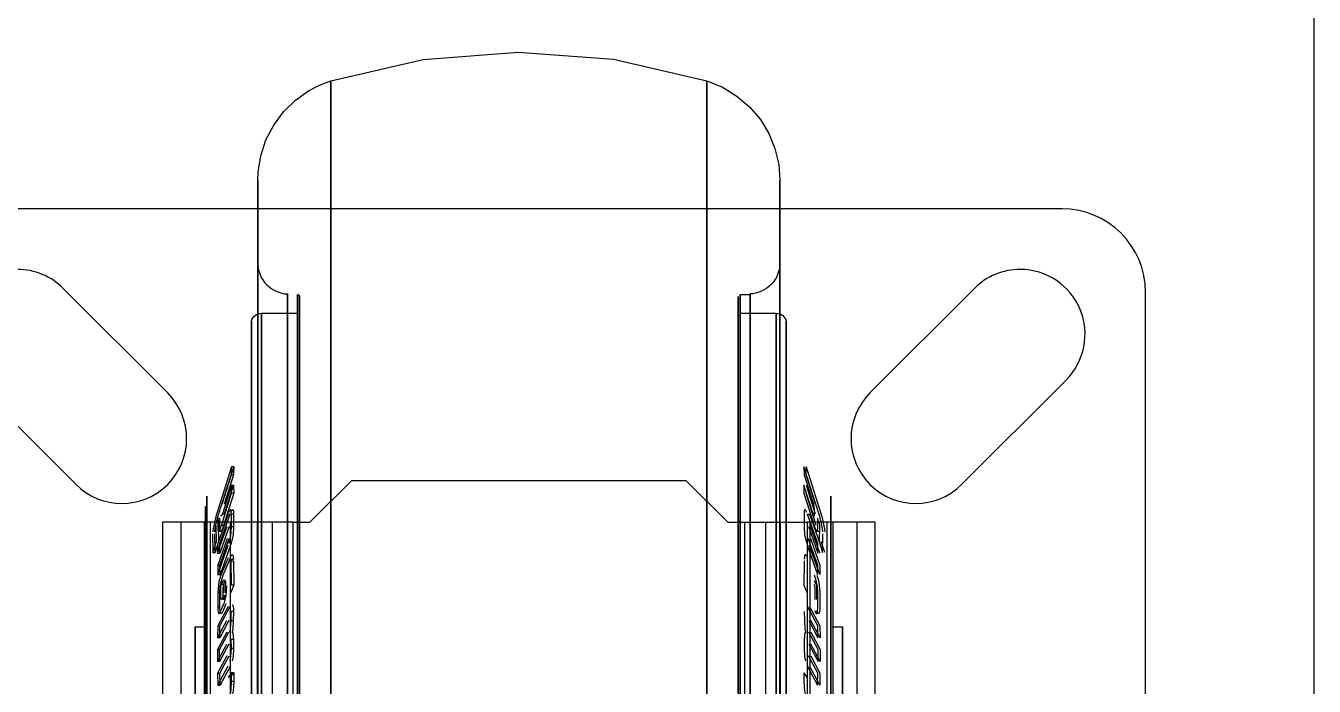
# Model space of a CAD drawing. Header units: millimetres. Extents: x 10366 to 13995, y 24552 to 29685.
# Drawn here: x 13135.8 to 13199.3, y 26820.9 to 26853.5 of the extents above; entities that cross this region are included whole.
import ezdxf

# ---------------------------------------------------------------- set-up
doc = ezdxf.new("R2010")
doc.units = ezdxf.units.MM
doc.header["$LTSCALE"] = 3
doc.layers.add('DomyÅ›lny', color=7, linetype='Continuous')

msp = doc.modelspace()

# ---------------------------------------------------------------- linework, layer by layer
at = {"layer": 'DomyÅ›lny'}
for p, q in [((13199.28, 26805.675), (13199.28, 27022.554)), ((13186.848, 26844.461), (13133.296, 26844.461)), ((13137.613, 26840.539), (13142.763, 26835.39)), ((13177.382, 26835.39), (13182.531, 26840.539)), ((13190.968, 26786.789), (13190.968, 26840.342)), ((13170.983, 26840.239), (13171.482, 26840.239)), ((13147.387, 26839.312), (13149.156, 26839.312)), ((13170.989, 26839.312), (13172.757, 26839.312)), ((13138.248, 26830.875), (13133.098, 26836.024)), ((13187.046, 26836.024), (13181.897, 26830.875)), ((13146.017, 26831.753), (13145.911, 26831.753)), ((13145.446, 26829.9), (13145.907, 26831.358)), ((13146.013, 26831.358), (13145.552, 26829.9)), ((13146.013, 26831.358), (13145.907, 26831.358)), ((13145.909, 26830.846), (13146.015, 26830.846)), ((13149.774, 26829.013), (13151.834, 26831.073)), ((13151.834, 26831.073), (13168.311, 26831.073)), ((13168.311, 26831.073), (13170.371, 26829.013)), ((13174.131, 26831.358), (13174.593, 26829.9)), ((13174.699, 26829.9), (13174.238, 26831.358)), ((13146.023, 26830.449), (13145.917, 26830.449)), ((13142.513, 26829.013), (13142.513, 26813.566)), ((13143.418, 26829.013), (13143.418, 26817.701)), ((13145.71, 26829.013), (13143.418, 26829.013)), ((13144.573, 26813.566), (13144.573, 26829.013)), ((13144.875, 26817.701), (13144.875, 26829.013)), ((13145.169, 26829.402), (13145.135, 26829.29)), ((13145.232, 26829.223), (13145.338, 26829.223)), ((13145.241, 26829.29), (13145.275, 26829.402)), ((13145.459, 26829.423), (13145.566, 26829.423)), ((13145.744, 26829.413), (13145.851, 26829.413)), ((13145.86, 26818.799), (13145.86, 26829.013)), ((13145.902, 26829.429), (13146.008, 26829.429)), ((13147.166, 26829.013), (13147.166, 26820.393)), ((13147.92, 26829.013), (13147.92, 26818.799)), ((13148.95, 26798.118), (13148.95, 26829.013)), ((13148.95, 26829.013), (13149.774, 26829.013)), ((13170.371, 26829.013), (13171.195, 26829.013)), ((13171.195, 26829.013), (13171.195, 26798.118)), ((13172.225, 26829.013), (13172.225, 26818.799)), ((13172.979, 26820.393), (13172.979, 26829.013)), ((13174.284, 26829.013), (13174.284, 26818.799)), ((13174.294, 26829.413), (13174.4, 26829.413)), ((13174.435, 26820.393), (13174.435, 26829.013)), ((13176.726, 26829.013), (13174.435, 26829.013)), ((13174.904, 26829.29), (13174.87, 26829.402)), ((13174.976, 26829.402), (13175.01, 26829.29)), ((13175.27, 26817.701), (13175.27, 26829.013)), ((13175.572, 26813.566), (13175.572, 26829.013)), ((13176.726, 26829.013), (13176.726, 26817.701)), ((13177.631, 26813.566), (13177.631, 26829.013)), ((13145.227, 26827.496), (13145.693, 26828.808)), ((13145.234, 26828.709), (13145.34, 26828.709)), ((13145.371, 26828.559), (13145.265, 26828.559)), ((13145.799, 26828.808), (13145.333, 26827.496)), ((13145.52, 26828.856), (13145.414, 26828.856)), ((13146.011, 26828.789), (13145.905, 26828.789)), ((13174.346, 26828.808), (13174.811, 26827.496)), ((13174.918, 26827.496), (13174.452, 26828.808)), ((13174.88, 26828.559), (13174.773, 26828.559)), ((13145.888, 26827.976), (13145.859, 26827.887)), ((13144.991, 26827.516), (13145.097, 26827.516)), ((13145.227, 26827.496), (13145.333, 26827.496)), ((13145.897, 26827.2), (13146.003, 26827.2)), ((13145.899, 26827.115), (13146.006, 26827.115)), ((13145.231, 26826.904), (13145.337, 26826.904)), ((13145.24, 26826.438), (13145.346, 26826.438)), ((13145.415, 26825.954), (13145.49, 26826.129)), ((13145.522, 26825.954), (13145.415, 26825.954)), ((13145.596, 26826.129), (13145.49, 26826.129)), ((13145.513, 26826.166), (13145.619, 26826.166)), ((13145.596, 26826.129), (13145.522, 26825.954)), ((13146.016, 26825.916), (13145.855, 26825.526)), ((13146.016, 26825.916), (13145.91, 26825.916)), ((13174.129, 26825.916), (13174.29, 26825.526)), ((13174.729, 26825.954), (13174.655, 26826.129)), ((13145.228, 26825.572), (13145.335, 26825.572)), ((13145.497, 26825.381), (13145.419, 26825.196)), ((13145.603, 26825.381), (13145.497, 26825.381)), ((13145.525, 26825.196), (13145.603, 26825.381)), ((13145.337, 26824.829), (13145.231, 26824.829)), ((13145.391, 26824.659), (13145.528, 26824.988)), ((13145.634, 26824.988), (13145.498, 26824.659)), ((13146.002, 26824.617), (13145.896, 26824.617)), ((13174.853, 26824.515), (13174.747, 26824.515)), ((13144.11, 26823.864), (13144.625, 26823.864)), ((13145.337, 26823.906), (13145.23, 26823.906)), ((13145.999, 26824.164), (13145.892, 26824.164)), ((13175.52, 26823.864), (13176.035, 26823.864)), ((13145.675, 26823.593), (13145.217, 26822.744)), ((13145.327, 26823.315), (13145.221, 26823.315)), ((13145.323, 26822.744), (13145.781, 26823.593)), ((13146.001, 26823.239), (13145.895, 26823.239)), ((13174.821, 26822.744), (13174.364, 26823.593)), ((13174.47, 26823.593), (13174.928, 26822.744)), ((13145.217, 26822.744), (13145.323, 26822.744)), ((13146.007, 26822.785), (13145.901, 26822.785)), ((13145.325, 26822.152), (13145.219, 26822.152)), ((13145.227, 26821.577), (13145.333, 26821.577)), ((13145.913, 26821.598), (13145.741, 26821.363)), ((13145.847, 26821.363), (13146.019, 26821.598)), ((13146.019, 26821.598), (13145.913, 26821.598)), ((13174.297, 26821.363), (13174.126, 26821.598)), ((13145.24, 26820.99), (13145.346, 26820.99)), ((13146.018, 26821.17), (13145.912, 26821.17))]:
    msp.add_line(p, q, dxfattribs=at)
for points in [[(13150.804, 26850.762, 0), (13155.356, 26851.823, 0), (13160.04, 26852.185, 0), (13164.737, 26851.831, 0), (13169.341, 26850.762, 0)], [(13147.199, 26845.85, 0), (13147.216, 26846.26, 0), (13147.348, 26847.078, 0), (13147.607, 26847.858, 0), (13147.989, 26848.588, 0), (13148.477, 26849.244, 0), (13149.058, 26849.811, 0), (13149.712, 26850.274, 0), (13150.244, 26850.549, 0), (13150.804, 26850.762, 0)], [(13169.341, 26850.762, 0), (13170.111, 26850.449, 0), (13170.825, 26850.014, 0), (13171.448, 26849.48, 0), (13171.977, 26848.857, 0), (13172.394, 26848.168, 0), (13172.698, 26847.429, 0), (13172.883, 26846.652, 0), (13172.945, 26845.85, 0)], [(13147.199, 26841.808, 0), (13147.207, 26841.656, 0), (13147.229, 26841.505, 0), (13147.266, 26841.36, 0), (13147.316, 26841.218, 0), (13147.379, 26841.084, 0), (13147.455, 26840.956, 0), (13147.542, 26840.838, 0), (13147.639, 26840.728, 0), (13147.746, 26840.628, 0), (13147.861, 26840.54, 0), (13147.984, 26840.463, 0), (13148.112, 26840.398, 0), (13148.245, 26840.346, 0), (13148.382, 26840.306, 0), (13148.52, 26840.279, 0), (13148.663, 26840.265, 0)], [(13172.945, 26841.808, 0), (13172.938, 26841.656, 0), (13172.916, 26841.505, 0), (13172.879, 26841.36, 0), (13172.828, 26841.218, 0), (13172.766, 26841.084, 0), (13172.69, 26840.956, 0), (13172.603, 26840.838, 0), (13172.506, 26840.728, 0), (13172.399, 26840.628, 0), (13172.284, 26840.54, 0), (13172.161, 26840.463, 0), (13172.033, 26840.398, 0), (13171.9, 26840.346, 0), (13171.763, 26840.306, 0), (13171.625, 26840.279, 0), (13171.482, 26840.265, 0)], [(13149.161, 26840.239, 0), (13149.172, 26840.238, 0), (13149.181, 26840.236, 0), (13149.191, 26840.233, 0), (13149.2, 26840.229, 0), (13149.209, 26840.224, 0), (13149.217, 26840.219, 0), (13149.225, 26840.213, 0), (13149.232, 26840.206, 0), (13149.238, 26840.198, 0), (13149.243, 26840.19, 0), (13149.248, 26840.182, 0), (13149.252, 26840.173, 0), (13149.255, 26840.164, 0), (13149.257, 26840.155, 0), (13149.259, 26840.145, 0), (13149.259, 26840.136, 0)], [(13146.888, 26838.924, 0), (13146.901, 26838.966, 0), (13146.917, 26839.007, 0), (13146.96, 26839.084, 0), (13147.014, 26839.152, 0), (13147.078, 26839.209, 0), (13147.149, 26839.254, 0), (13147.226, 26839.286, 0), (13147.306, 26839.306, 0), (13147.387, 26839.312, 0)], [(13172.757, 26839.312, 0), (13172.846, 26839.304, 0), (13172.931, 26839.282, 0), (13173.009, 26839.246, 0), (13173.08, 26839.198, 0), (13173.141, 26839.14, 0), (13173.192, 26839.074, 0), (13173.23, 26839.002, 0), (13173.256, 26838.924, 0)], [(13145.911, 26831.753, 0), (13145.169, 26829.402, 0)], [(13145.275, 26829.402, 0), (13146.017, 26831.753, 0)], [(13145.907, 26831.358, 0), (13145.911, 26831.753, 0)], [(13146.017, 26831.753, 0), (13146.013, 26831.358, 0)], [(13174.127, 26831.753, 0), (13174.131, 26831.358, 0)], [(13174.87, 26829.402, 0), (13174.127, 26831.753, 0)], [(13174.238, 26831.358, 0), (13174.234, 26831.753, 0)], [(13174.234, 26831.753, 0), (13174.976, 26829.402, 0)], [(13145.909, 26830.846, 0), (13145.459, 26829.423, 0)], [(13145.566, 26829.423, 0), (13146.015, 26830.846, 0)], [(13145.917, 26830.449, 0), (13145.909, 26830.846, 0)], [(13146.015, 26830.846, 0), (13146.023, 26830.449, 0)], [(13174.129, 26830.846, 0), (13174.122, 26830.449, 0)], [(13174.579, 26829.423, 0), (13174.129, 26830.846, 0)], [(13174.236, 26830.846, 0), (13174.685, 26829.423, 0)], [(13145.414, 26828.856, 0), (13145.917, 26830.449, 0)], [(13146.023, 26830.449, 0), (13145.52, 26828.856, 0)], [(13174.122, 26830.449, 0), (13174.625, 26828.856, 0)], [(13174.731, 26828.856, 0), (13174.228, 26830.449, 0)], [(13145.902, 26829.429, 0), (13145.896, 26829.562, 0), (13145.891, 26829.593, 0), (13145.886, 26829.611, 0), (13145.883, 26829.617, 0), (13145.88, 26829.622, 0), (13145.878, 26829.626, 0), (13145.875, 26829.629, 0), (13145.874, 26829.63, 0), (13145.873, 26829.631, 0), (13145.871, 26829.632, 0), (13145.869, 26829.633, 0), (13145.868, 26829.633, 0), (13145.866, 26829.634, 0), (13145.864, 26829.634, 0), (13145.862, 26829.633, 0), (13145.86, 26829.633, 0), (13145.858, 26829.632, 0), (13145.856, 26829.631, 0), (13145.853, 26829.629, 0), (13145.848, 26829.625, 0), (13145.841, 26829.618, 0), (13145.828, 26829.6, 0), (13145.802, 26829.553, 0), (13145.775, 26829.493, 0)], [(13145.881, 26829.493, 0), (13145.927, 26829.588, 0), (13145.941, 26829.61, 0), (13145.948, 26829.618, 0), (13145.955, 26829.625, 0), (13145.961, 26829.63, 0), (13145.963, 26829.632, 0), (13145.966, 26829.633, 0), (13145.968, 26829.633, 0), (13145.97, 26829.634, 0), (13145.972, 26829.634, 0), (13145.973, 26829.633, 0), (13145.975, 26829.633, 0), (13145.976, 26829.632, 0), (13145.979, 26829.631, 0), (13145.98, 26829.63, 0), (13145.983, 26829.628, 0), (13145.985, 26829.625, 0), (13145.988, 26829.621, 0), (13145.99, 26829.615, 0), (13145.995, 26829.601, 0), (13146, 26829.581, 0), (13146.005, 26829.539, 0), (13146.008, 26829.429, 0)], [(13174.263, 26829.493, 0), (13174.218, 26829.588, 0), (13174.204, 26829.61, 0), (13174.197, 26829.618, 0), (13174.19, 26829.625, 0), (13174.184, 26829.63, 0), (13174.182, 26829.632, 0), (13174.179, 26829.633, 0), (13174.177, 26829.633, 0), (13174.175, 26829.634, 0), (13174.173, 26829.634, 0), (13174.171, 26829.633, 0), (13174.17, 26829.633, 0), (13174.168, 26829.632, 0), (13174.166, 26829.631, 0), (13174.165, 26829.63, 0), (13174.162, 26829.628, 0), (13174.159, 26829.625, 0), (13174.157, 26829.621, 0), (13174.154, 26829.615, 0), (13174.15, 26829.601, 0), (13174.145, 26829.581, 0), (13174.14, 26829.539, 0), (13174.137, 26829.429, 0)], [(13174.593, 26829.9, 0), (13174.621, 26829.778, 0), (13174.635, 26829.67, 0)], [(13174.635, 26829.67, 0), (13174.635, 26829.36, 0)], [(13143.418, 26829.013, 0), (13142.749, 26829.013, 0), (13142.572, 26829.013, 0), (13142.528, 26829.013, 0), (13142.517, 26829.013, 0), (13142.514, 26829.013, 0), (13142.514, 26829.013, 0), (13142.513, 26829.013, 0), (13142.513, 26829.013, 0), (13142.513, 26829.013, 0), (13142.513, 26829.013, 0), (13142.513, 26829.013, 0), (13142.513, 26829.013, 0), (13142.513, 26829.013, 0), (13142.513, 26829.013, 0), (13142.513, 26829.013, 0), (13142.513, 26829.013, 0), (13142.513, 26829.013, 0), (13142.513, 26829.013, 0)], [(13145.135, 26829.29, 0), (13145.002, 26828.698, 0), (13144.984, 26828.539, 0)], [(13145.09, 26828.539, 0), (13145.107, 26828.69, 0), (13145.137, 26828.865, 0), (13145.241, 26829.29, 0)], [(13145.744, 26829.413, 0), (13145.231, 26827.964, 0)], [(13145.232, 26829.223, 0), (13145.234, 26828.709, 0)], [(13145.298, 26829.098, 0), (13145.272, 26828.98, 0), (13145.257, 26828.855, 0)], [(13145.337, 26827.964, 0), (13145.851, 26829.413, 0)], [(13145.34, 26828.709, 0), (13145.338, 26829.223, 0)], [(13145.459, 26829.423, 0), (13145.429, 26829.341, 0), (13145.422, 26829.327, 0), (13145.419, 26829.323, 0), (13145.418, 26829.321, 0), (13145.417, 26829.32, 0), (13145.415, 26829.319, 0), (13145.414, 26829.319, 0), (13145.414, 26829.318, 0), (13145.413, 26829.318, 0), (13145.413, 26829.318, 0), (13145.413, 26829.318, 0), (13145.412, 26829.318, 0), (13145.412, 26829.318, 0), (13145.412, 26829.318, 0), (13145.411, 26829.318, 0), (13145.411, 26829.319, 0), (13145.41, 26829.319, 0), (13145.41, 26829.319, 0), (13145.41, 26829.32, 0), (13145.409, 26829.321, 0), (13145.408, 26829.323, 0), (13145.407, 26829.326, 0), (13145.406, 26829.331, 0), (13145.405, 26829.343, 0), (13145.404, 26829.36, 0)], [(13145.86, 26829.013, 0), (13145.86, 26829.013, 0), (13145.86, 26829.013, 0), (13145.86, 26829.013, 0), (13145.86, 26829.013, 0), (13145.86, 26829.013, 0), (13145.86, 26829.013, 0), (13145.86, 26829.013, 0), (13145.86, 26829.013, 0), (13145.86, 26829.013, 0), (13145.86, 26829.013, 0), (13145.86, 26829.013, 0), (13145.86, 26829.013, 0), (13145.859, 26829.013, 0), (13145.856, 26829.013, 0), (13145.844, 26829.013, 0), (13145.71, 26829.013, 0)], [(13148.95, 26829.013, 0), (13146.765, 26829.013, 0), (13146.096, 26829.013, 0), (13145.919, 26829.013, 0), (13145.875, 26829.013, 0), (13145.864, 26829.013, 0), (13145.861, 26829.013, 0), (13145.861, 26829.013, 0), (13145.86, 26829.013, 0), (13145.86, 26829.013, 0), (13145.86, 26829.013, 0), (13145.86, 26829.013, 0), (13145.86, 26829.013, 0), (13145.86, 26829.013, 0), (13145.86, 26829.013, 0), (13145.86, 26829.013, 0), (13145.86, 26829.013, 0), (13145.86, 26829.013, 0), (13145.86, 26829.013, 0)], [(13145.905, 26828.789, 0), (13145.902, 26829.429, 0)], [(13146.008, 26829.429, 0), (13146.011, 26828.789, 0)], [(13171.195, 26829.013, 0), (13173.379, 26829.013, 0), (13174.049, 26829.013, 0), (13174.226, 26829.013, 0), (13174.27, 26829.013, 0), (13174.281, 26829.013, 0), (13174.283, 26829.013, 0), (13174.284, 26829.013, 0), (13174.284, 26829.013, 0), (13174.284, 26829.013, 0), (13174.284, 26829.013, 0), (13174.284, 26829.013, 0), (13174.284, 26829.013, 0), (13174.284, 26829.013, 0), (13174.284, 26829.013, 0), (13174.284, 26829.013, 0), (13174.284, 26829.013, 0), (13174.284, 26829.013, 0), (13174.284, 26829.013, 0)], [(13174.137, 26829.429, 0), (13174.133, 26828.789, 0)], [(13174.435, 26829.013, 0), (13174.284, 26829.013, 0)], [(13174.807, 26827.964, 0), (13174.294, 26829.413, 0)], [(13174.4, 26829.413, 0), (13174.914, 26827.964, 0)], [(13174.635, 26829.36, 0), (13174.633, 26829.331, 0), (13174.632, 26829.326, 0), (13174.63, 26829.323, 0), (13174.63, 26829.321, 0), (13174.629, 26829.32, 0), (13174.629, 26829.32, 0), (13174.628, 26829.319, 0), (13174.628, 26829.319, 0), (13174.627, 26829.318, 0), (13174.627, 26829.318, 0), (13174.627, 26829.318, 0), (13174.626, 26829.318, 0), (13174.626, 26829.318, 0), (13174.626, 26829.318, 0), (13174.625, 26829.318, 0), (13174.625, 26829.318, 0), (13174.624, 26829.318, 0), (13174.624, 26829.319, 0), (13174.623, 26829.319, 0), (13174.622, 26829.32, 0), (13174.621, 26829.321, 0), (13174.618, 26829.325, 0), (13174.615, 26829.329, 0), (13174.608, 26829.342, 0), (13174.579, 26829.423, 0)], [(13174.804, 26828.709, 0), (13174.807, 26829.223, 0)], [(13174.846, 26829.098, 0), (13174.873, 26828.98, 0), (13174.888, 26828.855, 0)], [(13175.054, 26828.539, 0), (13175.037, 26828.69, 0), (13175.008, 26828.865, 0), (13174.904, 26829.29, 0)], [(13175.01, 26829.29, 0), (13175.143, 26828.698, 0), (13175.161, 26828.539, 0)], [(13177.631, 26829.013, 0), (13177.631, 26829.013, 0), (13177.631, 26829.013, 0), (13177.631, 26829.013, 0), (13177.631, 26829.013, 0), (13177.631, 26829.013, 0), (13177.631, 26829.013, 0), (13177.631, 26829.013, 0), (13177.631, 26829.013, 0), (13177.631, 26829.013, 0), (13177.631, 26829.013, 0), (13177.631, 26829.013, 0), (13177.631, 26829.013, 0), (13177.63, 26829.013, 0), (13177.625, 26829.013, 0), (13177.607, 26829.013, 0), (13177.531, 26829.013, 0), (13176.726, 26829.013, 0)], [(13144.979, 26828.445, 0), (13144.991, 26827.516, 0)], [(13145.097, 26827.516, 0), (13145.086, 26828.445, 0)], [(13145.162, 26828.059, 0), (13145.151, 26828.855, 0)], [(13145.234, 26828.709, 0), (13145.239, 26828.621, 0), (13145.244, 26828.588, 0), (13145.247, 26828.578, 0), (13145.25, 26828.571, 0), (13145.253, 26828.567, 0), (13145.255, 26828.564, 0), (13145.256, 26828.562, 0), (13145.257, 26828.561, 0), (13145.258, 26828.561, 0), (13145.259, 26828.56, 0), (13145.261, 26828.559, 0), (13145.262, 26828.559, 0), (13145.263, 26828.559, 0), (13145.264, 26828.559, 0), (13145.266, 26828.559, 0), (13145.268, 26828.559, 0), (13145.271, 26828.56, 0), (13145.274, 26828.561, 0), (13145.276, 26828.562, 0), (13145.281, 26828.566, 0), (13145.29, 26828.574, 0), (13145.3, 26828.586, 0), (13145.312, 26828.602, 0), (13145.34, 26828.654, 0), (13145.414, 26828.856, 0)], [(13145.257, 26828.855, 0), (13145.269, 26828.059, 0)], [(13145.52, 26828.856, 0), (13145.518, 26828.85, 0), (13145.498, 26828.79, 0), (13145.435, 26828.632, 0), (13145.409, 26828.589, 0), (13145.399, 26828.577, 0), (13145.39, 26828.568, 0), (13145.385, 26828.564, 0), (13145.38, 26828.561, 0), (13145.377, 26828.56, 0), (13145.375, 26828.559, 0), (13145.372, 26828.559, 0), (13145.371, 26828.559, 0), (13145.37, 26828.559, 0), (13145.369, 26828.559, 0), (13145.367, 26828.559, 0), (13145.366, 26828.56, 0), (13145.365, 26828.56, 0), (13145.364, 26828.561, 0), (13145.363, 26828.562, 0), (13145.361, 26828.564, 0), (13145.358, 26828.567, 0), (13145.356, 26828.572, 0), (13145.353, 26828.579, 0), (13145.348, 26828.603, 0), (13145.343, 26828.642, 0), (13145.34, 26828.709, 0)], [(13145.781, 26827.976, 0), (13145.871, 26828.352, 0), (13145.905, 26828.789, 0)], [(13146.011, 26828.789, 0), (13145.984, 26828.394, 0), (13145.888, 26827.976, 0)], [(13174.133, 26828.789, 0), (13174.161, 26828.394, 0), (13174.257, 26827.976, 0)], [(13174.625, 26828.856, 0), (13174.627, 26828.85, 0), (13174.646, 26828.79, 0), (13174.709, 26828.632, 0), (13174.736, 26828.589, 0), (13174.746, 26828.577, 0), (13174.755, 26828.568, 0), (13174.76, 26828.564, 0), (13174.765, 26828.561, 0), (13174.767, 26828.56, 0), (13174.77, 26828.559, 0), (13174.772, 26828.559, 0), (13174.774, 26828.559, 0), (13174.775, 26828.559, 0), (13174.776, 26828.559, 0), (13174.777, 26828.559, 0), (13174.778, 26828.56, 0), (13174.78, 26828.56, 0), (13174.781, 26828.561, 0), (13174.782, 26828.562, 0), (13174.784, 26828.564, 0), (13174.786, 26828.567, 0), (13174.789, 26828.572, 0), (13174.791, 26828.579, 0), (13174.797, 26828.603, 0), (13174.802, 26828.642, 0), (13174.804, 26828.709, 0)], [(13174.888, 26828.855, 0), (13174.876, 26828.059, 0)], [(13175.047, 26827.516, 0), (13175.059, 26828.445, 0)], [(13144.991, 26827.516, 0), (13145.162, 26828.059, 0)], [(13145.269, 26828.059, 0), (13145.097, 26827.516, 0)], [(13145.231, 26827.964, 0), (13145.227, 26827.496, 0)], [(13145.696, 26828.218, 0), (13145.231, 26826.904, 0)], [(13145.24, 26826.438, 0), (13145.752, 26827.887, 0)], [(13145.333, 26827.496, 0), (13145.337, 26827.964, 0)], [(13145.337, 26826.904, 0), (13145.802, 26828.218, 0)], [(13145.859, 26827.887, 0), (13145.346, 26826.438, 0)], [(13174.286, 26827.887, 0), (13174.798, 26826.438, 0)], [(13174.808, 26826.904, 0), (13174.342, 26828.218, 0)], [(13174.905, 26826.438, 0), (13174.392, 26827.887, 0)], [(13174.449, 26828.218, 0), (13174.914, 26826.904, 0)], [(13174.811, 26827.496, 0), (13174.807, 26827.964, 0)], [(13174.876, 26828.059, 0), (13175.047, 26827.516, 0)], [(13175.154, 26827.516, 0), (13174.982, 26828.059, 0)], [(13145.745, 26827.267, 0), (13145.386, 26826.4, 0)], [(13145.492, 26826.4, 0), (13145.852, 26827.267, 0)], [(13145.881, 26827.33, 0), (13145.899, 26827.362, 0), (13145.912, 26827.38, 0), (13145.926, 26827.396, 0), (13145.933, 26827.402, 0), (13145.936, 26827.405, 0), (13145.94, 26827.407, 0), (13145.943, 26827.408, 0), (13145.946, 26827.409, 0), (13145.949, 26827.41, 0), (13145.952, 26827.41, 0), (13145.955, 26827.41, 0), (13145.957, 26827.409, 0), (13145.959, 26827.408, 0), (13145.961, 26827.407, 0), (13145.963, 26827.406, 0), (13145.967, 26827.403, 0), (13145.969, 26827.4, 0), (13145.972, 26827.395, 0), (13145.976, 26827.39, 0), (13145.982, 26827.374, 0), (13145.988, 26827.349, 0), (13145.998, 26827.284, 0), (13146.003, 26827.2, 0)], [(13145.899, 26827.115, 0), (13145.897, 26827.2, 0)], [(13145.91, 26825.916, 0), (13145.899, 26827.115, 0)], [(13146.006, 26827.115, 0), (13146.016, 26825.916, 0)], [(13174.139, 26827.115, 0), (13174.129, 26825.916, 0)], [(13174.264, 26827.33, 0), (13174.245, 26827.362, 0), (13174.233, 26827.38, 0), (13174.219, 26827.396, 0), (13174.212, 26827.402, 0), (13174.208, 26827.405, 0), (13174.205, 26827.407, 0), (13174.201, 26827.408, 0), (13174.198, 26827.409, 0), (13174.195, 26827.41, 0), (13174.193, 26827.41, 0), (13174.19, 26827.41, 0), (13174.188, 26827.409, 0), (13174.185, 26827.408, 0), (13174.183, 26827.407, 0), (13174.182, 26827.406, 0), (13174.178, 26827.403, 0), (13174.175, 26827.4, 0), (13174.172, 26827.395, 0), (13174.169, 26827.39, 0), (13174.163, 26827.374, 0), (13174.156, 26827.349, 0), (13174.147, 26827.284, 0), (13174.142, 26827.2, 0)], [(13145.386, 26826.4, 0), (13145.291, 26826.075, 0), (13145.228, 26825.572, 0)], [(13145.231, 26826.904, 0), (13145.24, 26826.438, 0)], [(13145.335, 26825.572, 0), (13145.358, 26825.848, 0), (13145.398, 26826.077, 0), (13145.492, 26826.4, 0)], [(13145.346, 26826.438, 0), (13145.337, 26826.904, 0)], [(13174.81, 26825.572, 0), (13174.787, 26825.848, 0), (13174.747, 26826.077, 0), (13174.653, 26826.4, 0)], [(13174.759, 26826.4, 0), (13174.854, 26826.075, 0), (13174.916, 26825.572, 0)], [(13174.798, 26826.438, 0), (13174.808, 26826.904, 0)], [(13174.914, 26826.904, 0), (13174.905, 26826.438, 0)], [(13145.376, 26825.724, 0), (13145.379, 26825.796, 0), (13145.39, 26825.871, 0), (13145.4, 26825.913, 0), (13145.415, 26825.954, 0)], [(13145.379, 26825.211, 0), (13145.376, 26825.724, 0)], [(13145.522, 26825.954, 0), (13145.507, 26825.913, 0), (13145.496, 26825.871, 0), (13145.486, 26825.796, 0), (13145.482, 26825.724, 0)], [(13145.482, 26825.724, 0), (13145.485, 26825.211, 0)], [(13145.528, 26826.082, 0), (13145.528, 26825.537, 0)], [(13145.528, 26824.988, 0), (13145.558, 26825.066, 0), (13145.598, 26825.198, 0), (13145.64, 26825.394, 0), (13145.67, 26825.638, 0), (13145.678, 26825.878, 0)], [(13145.634, 26825.537, 0), (13145.634, 26826.082, 0)], [(13174.623, 26825.954, 0), (13174.638, 26825.913, 0), (13174.649, 26825.871, 0), (13174.659, 26825.796, 0), (13174.662, 26825.724, 0)], [(13174.662, 26825.724, 0), (13174.66, 26825.211, 0)], [(13174.769, 26825.724, 0), (13174.765, 26825.796, 0), (13174.755, 26825.871, 0), (13174.744, 26825.913, 0), (13174.729, 26825.954, 0)], [(13174.766, 26825.211, 0), (13174.769, 26825.724, 0)], [(13145.228, 26825.572, 0), (13145.231, 26824.829, 0)], [(13145.337, 26824.829, 0), (13145.335, 26825.572, 0)], [(13174.807, 26824.829, 0), (13174.81, 26825.572, 0)], [(13174.916, 26825.572, 0), (13174.914, 26824.829, 0)], [(13145.742, 26824.861, 0), (13145.23, 26823.906, 0)], [(13145.231, 26824.829, 0), (13145.235, 26824.711, 0), (13145.25, 26824.585, 0), (13145.261, 26824.548, 0), (13145.268, 26824.532, 0), (13145.273, 26824.526, 0), (13145.278, 26824.521, 0), (13145.28, 26824.519, 0), (13145.282, 26824.518, 0), (13145.284, 26824.517, 0), (13145.287, 26824.516, 0), (13145.289, 26824.515, 0), (13145.291, 26824.515, 0), (13145.293, 26824.515, 0), (13145.295, 26824.515, 0), (13145.297, 26824.516, 0), (13145.301, 26824.517, 0), (13145.305, 26824.519, 0), (13145.312, 26824.524, 0), (13145.32, 26824.531, 0), (13145.329, 26824.541, 0), (13145.352, 26824.577, 0), (13145.391, 26824.659, 0)], [(13145.337, 26823.906, 0), (13145.848, 26824.861, 0)], [(13145.498, 26824.659, 0), (13145.453, 26824.567, 0), (13145.431, 26824.536, 0), (13145.422, 26824.527, 0), (13145.415, 26824.521, 0), (13145.412, 26824.519, 0), (13145.408, 26824.517, 0), (13145.404, 26824.516, 0), (13145.402, 26824.515, 0), (13145.4, 26824.515, 0), (13145.398, 26824.515, 0), (13145.396, 26824.515, 0), (13145.394, 26824.516, 0), (13145.391, 26824.516, 0), (13145.389, 26824.517, 0), (13145.387, 26824.519, 0), (13145.385, 26824.52, 0), (13145.382, 26824.523, 0), (13145.378, 26824.528, 0), (13145.373, 26824.535, 0), (13145.366, 26824.551, 0), (13145.36, 26824.569, 0), (13145.353, 26824.604, 0), (13145.337, 26824.829, 0)], [(13145.892, 26824.164, 0), (13145.896, 26824.617, 0)], [(13145.938, 26824.953, 0), (13145.947, 26824.947, 0), (13145.951, 26824.943, 0), (13145.956, 26824.938, 0), (13145.961, 26824.932, 0), (13145.965, 26824.923, 0), (13145.974, 26824.903, 0), (13145.981, 26824.882, 0), (13145.99, 26824.84, 0), (13146, 26824.743, 0), (13146.002, 26824.617, 0)], [(13146.002, 26824.617, 0), (13145.999, 26824.164, 0)], [(13174.143, 26824.617, 0), (13174.146, 26824.164, 0)], [(13174.808, 26823.906, 0), (13174.297, 26824.861, 0)], [(13174.403, 26824.861, 0), (13174.914, 26823.906, 0)], [(13174.647, 26824.659, 0), (13174.692, 26824.567, 0), (13174.714, 26824.536, 0), (13174.723, 26824.527, 0), (13174.73, 26824.521, 0), (13174.733, 26824.519, 0), (13174.737, 26824.517, 0), (13174.741, 26824.516, 0), (13174.743, 26824.515, 0), (13174.745, 26824.515, 0), (13174.747, 26824.515, 0), (13174.749, 26824.515, 0), (13174.751, 26824.516, 0), (13174.753, 26824.516, 0), (13174.756, 26824.517, 0), (13174.758, 26824.519, 0), (13174.76, 26824.52, 0), (13174.762, 26824.523, 0), (13174.767, 26824.528, 0), (13174.771, 26824.535, 0), (13174.779, 26824.551, 0), (13174.784, 26824.569, 0), (13174.792, 26824.604, 0), (13174.807, 26824.829, 0)], [(13174.914, 26824.829, 0), (13174.91, 26824.711, 0), (13174.895, 26824.585, 0), (13174.884, 26824.548, 0), (13174.876, 26824.532, 0), (13174.872, 26824.526, 0), (13174.867, 26824.521, 0), (13174.865, 26824.519, 0), (13174.863, 26824.518, 0), (13174.86, 26824.517, 0), (13174.858, 26824.516, 0), (13174.856, 26824.515, 0), (13174.854, 26824.515, 0), (13174.851, 26824.515, 0), (13174.849, 26824.515, 0), (13174.847, 26824.516, 0), (13174.843, 26824.517, 0), (13174.84, 26824.519, 0), (13174.833, 26824.524, 0), (13174.825, 26824.531, 0), (13174.816, 26824.541, 0), (13174.793, 26824.577, 0), (13174.753, 26824.659, 0)], [(13145.221, 26823.315, 0), (13145.678, 26824.167, 0)], [(13145.23, 26823.906, 0), (13145.221, 26823.315, 0)], [(13145.784, 26824.167, 0), (13145.327, 26823.315, 0)], [(13145.327, 26823.315, 0), (13145.337, 26823.906, 0)], [(13145.832, 26823.59, 0), (13145.866, 26823.757, 0), (13145.892, 26824.164, 0)], [(13145.999, 26824.164, 0), (13145.972, 26823.755, 0), (13145.938, 26823.59, 0)], [(13174.146, 26824.164, 0), (13174.173, 26823.755, 0), (13174.206, 26823.59, 0)], [(13174.361, 26824.167, 0), (13174.818, 26823.315, 0)], [(13174.924, 26823.315, 0), (13174.467, 26824.167, 0)], [(13174.818, 26823.315, 0), (13174.808, 26823.906, 0)], [(13174.914, 26823.906, 0), (13174.924, 26823.315, 0)], [(13145.901, 26822.785, 0), (13145.895, 26823.239, 0)], [(13145.938, 26823.59, 0), (13145.946, 26823.587, 0), (13145.95, 26823.584, 0), (13145.954, 26823.58, 0), (13145.959, 26823.575, 0), (13145.963, 26823.569, 0), (13145.967, 26823.56, 0), (13145.975, 26823.538, 0), (13145.986, 26823.488, 0), (13145.997, 26823.38, 0), (13146.001, 26823.239, 0)], [(13146.001, 26823.239, 0), (13146.007, 26822.785, 0)], [(13174.143, 26823.239, 0), (13174.137, 26822.785, 0)], [(13174.206, 26823.59, 0), (13174.198, 26823.587, 0), (13174.194, 26823.584, 0), (13174.19, 26823.58, 0), (13174.186, 26823.575, 0), (13174.182, 26823.569, 0), (13174.178, 26823.56, 0), (13174.17, 26823.538, 0), (13174.159, 26823.488, 0), (13174.148, 26823.38, 0), (13174.143, 26823.239, 0)], [(13145.217, 26822.744, 0), (13145.219, 26822.152, 0)], [(13145.219, 26822.152, 0), (13145.677, 26823.002, 0)], [(13145.325, 26822.152, 0), (13145.323, 26822.744, 0)], [(13145.784, 26823.002, 0), (13145.325, 26822.152, 0)], [(13145.84, 26822.186, 0), (13145.879, 26822.402, 0), (13145.901, 26822.785, 0)], [(13146.007, 26822.785, 0), (13145.985, 26822.403, 0), (13145.946, 26822.186, 0)], [(13174.137, 26822.785, 0), (13174.16, 26822.403, 0), (13174.199, 26822.186, 0)], [(13174.361, 26823.002, 0), (13174.82, 26822.152, 0)], [(13174.926, 26822.152, 0), (13174.467, 26823.002, 0)], [(13174.82, 26822.152, 0), (13174.821, 26822.744, 0)], [(13174.928, 26822.744, 0), (13174.926, 26822.152, 0)], [(13145.684, 26822.427, 0), (13145.227, 26821.577, 0)], [(13145.24, 26820.99, 0), (13145.75, 26821.94, 0)], [(13145.333, 26821.577, 0), (13145.791, 26822.427, 0)], [(13145.857, 26821.94, 0), (13145.346, 26820.99, 0)], [(13174.288, 26821.94, 0), (13174.798, 26820.99, 0)], [(13174.812, 26821.577, 0), (13174.354, 26822.427, 0)], [(13174.905, 26820.99, 0), (13174.394, 26821.94, 0)], [(13174.46, 26822.427, 0), (13174.918, 26821.577, 0)], [(13145.227, 26821.577, 0), (13145.24, 26820.99, 0)], [(13145.346, 26820.99, 0), (13145.333, 26821.577, 0)], [(13145.912, 26821.17, 0), (13145.913, 26821.598, 0)], [(13146.019, 26821.598, 0), (13146.018, 26821.17, 0)], [(13174.126, 26821.598, 0), (13174.127, 26821.17, 0)], [(13174.798, 26820.99, 0), (13174.812, 26821.577, 0)], [(13174.918, 26821.577, 0), (13174.905, 26820.99, 0)], [(13145.741, 26820.295, 0), (13145.763, 26820.329, 0), (13145.798, 26820.396, 0), (13145.835, 26820.493, 0), (13145.873, 26820.647, 0), (13145.896, 26820.82, 0), (13145.912, 26821.17, 0)], [(13146.018, 26821.17, 0), (13145.986, 26820.689, 0), (13145.939, 26820.485, 0), (13145.912, 26820.412, 0), (13145.885, 26820.356, 0), (13145.847, 26820.295, 0)], [(13174.127, 26821.17, 0), (13174.159, 26820.689, 0), (13174.206, 26820.485, 0), (13174.233, 26820.412, 0), (13174.26, 26820.356, 0), (13174.298, 26820.295, 0)]]:
    msp.add_polyline3d(points, dxfattribs=at)
for points in [[(13150.804, 26813.566, 0), (13150.804, 26850.762, 0)], [(13169.341, 26813.566, 0), (13169.341, 26850.762, 0)], [(13147.199, 26813.566, 0), (13147.199, 26781.281, 0), (13147.199, 26813.566, 0), (13147.199, 26845.85, 0)], [(13172.945, 26813.566, 0), (13172.945, 26845.85, 0), (13172.945, 26813.566, 0), (13172.945, 26781.281, 0)], [(13148.663, 26813.566, 0), (13148.663, 26840.265, 0), (13148.663, 26813.566, 0), (13148.663, 26786.866, 0)], [(13149.161, 26813.566, 0), (13149.161, 26840.239, 0), (13149.161, 26813.566, 0), (13149.161, 26786.892, 0)], [(13149.259, 26813.566, 0), (13149.259, 26786.995, 0), (13149.259, 26813.566, 0), (13149.259, 26840.136, 0)], [(13170.886, 26813.566, 0), (13170.886, 26840.136, 0), (13170.886, 26813.566, 0), (13170.886, 26786.995, 0)], [(13170.983, 26813.566, 0), (13170.983, 26840.239, 0)], [(13170.983, 26813.566, 0), (13170.983, 26786.892, 0), (13170.983, 26813.566, 0), (13170.983, 26840.239, 0)], [(13171.482, 26813.566, 0), (13171.482, 26840.265, 0), (13171.482, 26813.566, 0), (13171.482, 26786.866, 0)], [(13171.482, 26813.566, 0), (13171.482, 26840.265, 0)], [(13147.387, 26813.566, 0), (13147.387, 26787.819, 0), (13147.387, 26813.566, 0), (13147.387, 26839.312, 0)], [(13149.259, 26813.566, 0), (13149.259, 26839.415, 0), (13149.259, 26813.566, 0), (13149.259, 26787.716, 0)], [(13170.886, 26813.566, 0), (13170.886, 26787.716, 0), (13170.886, 26813.566, 0), (13170.886, 26839.415, 0)], [(13172.757, 26813.566, 0), (13172.757, 26787.819, 0), (13172.757, 26813.566, 0), (13172.757, 26839.312, 0)], [(13146.888, 26813.566, 0), (13146.888, 26788.207, 0), (13146.888, 26813.566, 0), (13146.888, 26838.924, 0)], [(13173.256, 26813.566, 0), (13173.256, 26838.924, 0), (13173.256, 26813.566, 0), (13173.256, 26788.207, 0)], [(13144.688, 26813.566, 0), (13144.688, 26796.838, 0), (13144.688, 26813.566, 0), (13144.688, 26830.294, 0)], [(13175.456, 26813.566, 0), (13175.456, 26796.838, 0), (13175.456, 26813.566, 0), (13175.456, 26830.294, 0)], [(13144.625, 26813.566, 0), (13144.625, 26829.785, 0), (13144.625, 26813.566, 0), (13144.625, 26797.346, 0)], [(13144.11, 26813.566, 0), (13144.11, 26803.267, 0), (13144.11, 26813.566, 0), (13144.11, 26823.864, 0)], [(13176.035, 26813.566, 0), (13176.035, 26823.864, 0), (13176.035, 26813.566, 0), (13176.035, 26803.267, 0)]]:
    msp.add_polyline3d(points, close=True, dxfattribs=at)
for centre, radius, start, end in [((13186.848, 26840.342), 4.119, 0, 90), ((13135.356, 26838.282), 3.193, 45, 90), ((13184.789, 26838.282), 3.193, 90, 135), ((13184.789, 26838.282), 3.193, 315, 90), ((13140.505, 26833.133), 3.193, 225, 45), ((13179.64, 26833.133), 3.193, 135, 315)]:
    msp.add_arc(centre, radius, start, end, dxfattribs=at)

doc.saveas('drawing.dxf')
